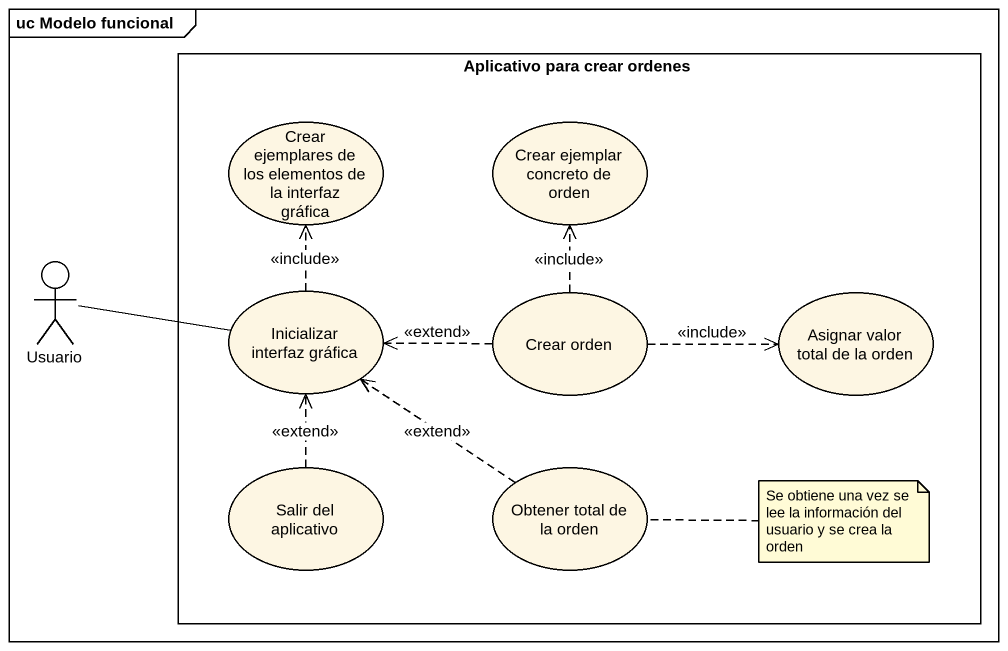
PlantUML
@startuml
mainframe uc Modelo funcional
rectangle "Aplicativo para crear ordenes" as Aplicativo_para_crear {
  usecase "Crear ejemplares de los elementos de la interfaz gráfica" as Crear_ejemplares_de_los
  usecase "Crear ejemplar concreto de orden" as Crear_ejemplar_concreto_de
  usecase "Inicializar interfaz gráfica" as Inicializar_interfaz_gráfica
  usecase "Crear orden" as Crear_orden
  usecase "Asignar valor total de la orden" as Asignar_valor_total_de_la
  usecase "Salir del aplicativo" as Salir_del_aplicativo
  usecase "Obtener total de la orden" as Obtener_total_de_la_orden
}
actor Usuario
Usuario -right- Inicializar_interfaz_gráfica
Inicializar_interfaz_gráfica .up.> Crear_ejemplares_de_los : <<include>>
Crear_orden .up.> Crear_ejemplar_concreto_de : <<include>>
Crear_orden .left.> Inicializar_interfaz_gráfica : <<extend>>
Crear_orden .right.> Asignar_valor_total_de_la : <<include>>
Salir_del_aplicativo .up.> Inicializar_interfaz_gráfica : <<extend>>
Obtener_total_de_la_orden .up.> Inicializar_interfaz_gráfica : <<extend>>
note right of Obtener_total_de_la_orden : Se obtiene una vez se lee la información del usuario y se crea la orden
@enduml
